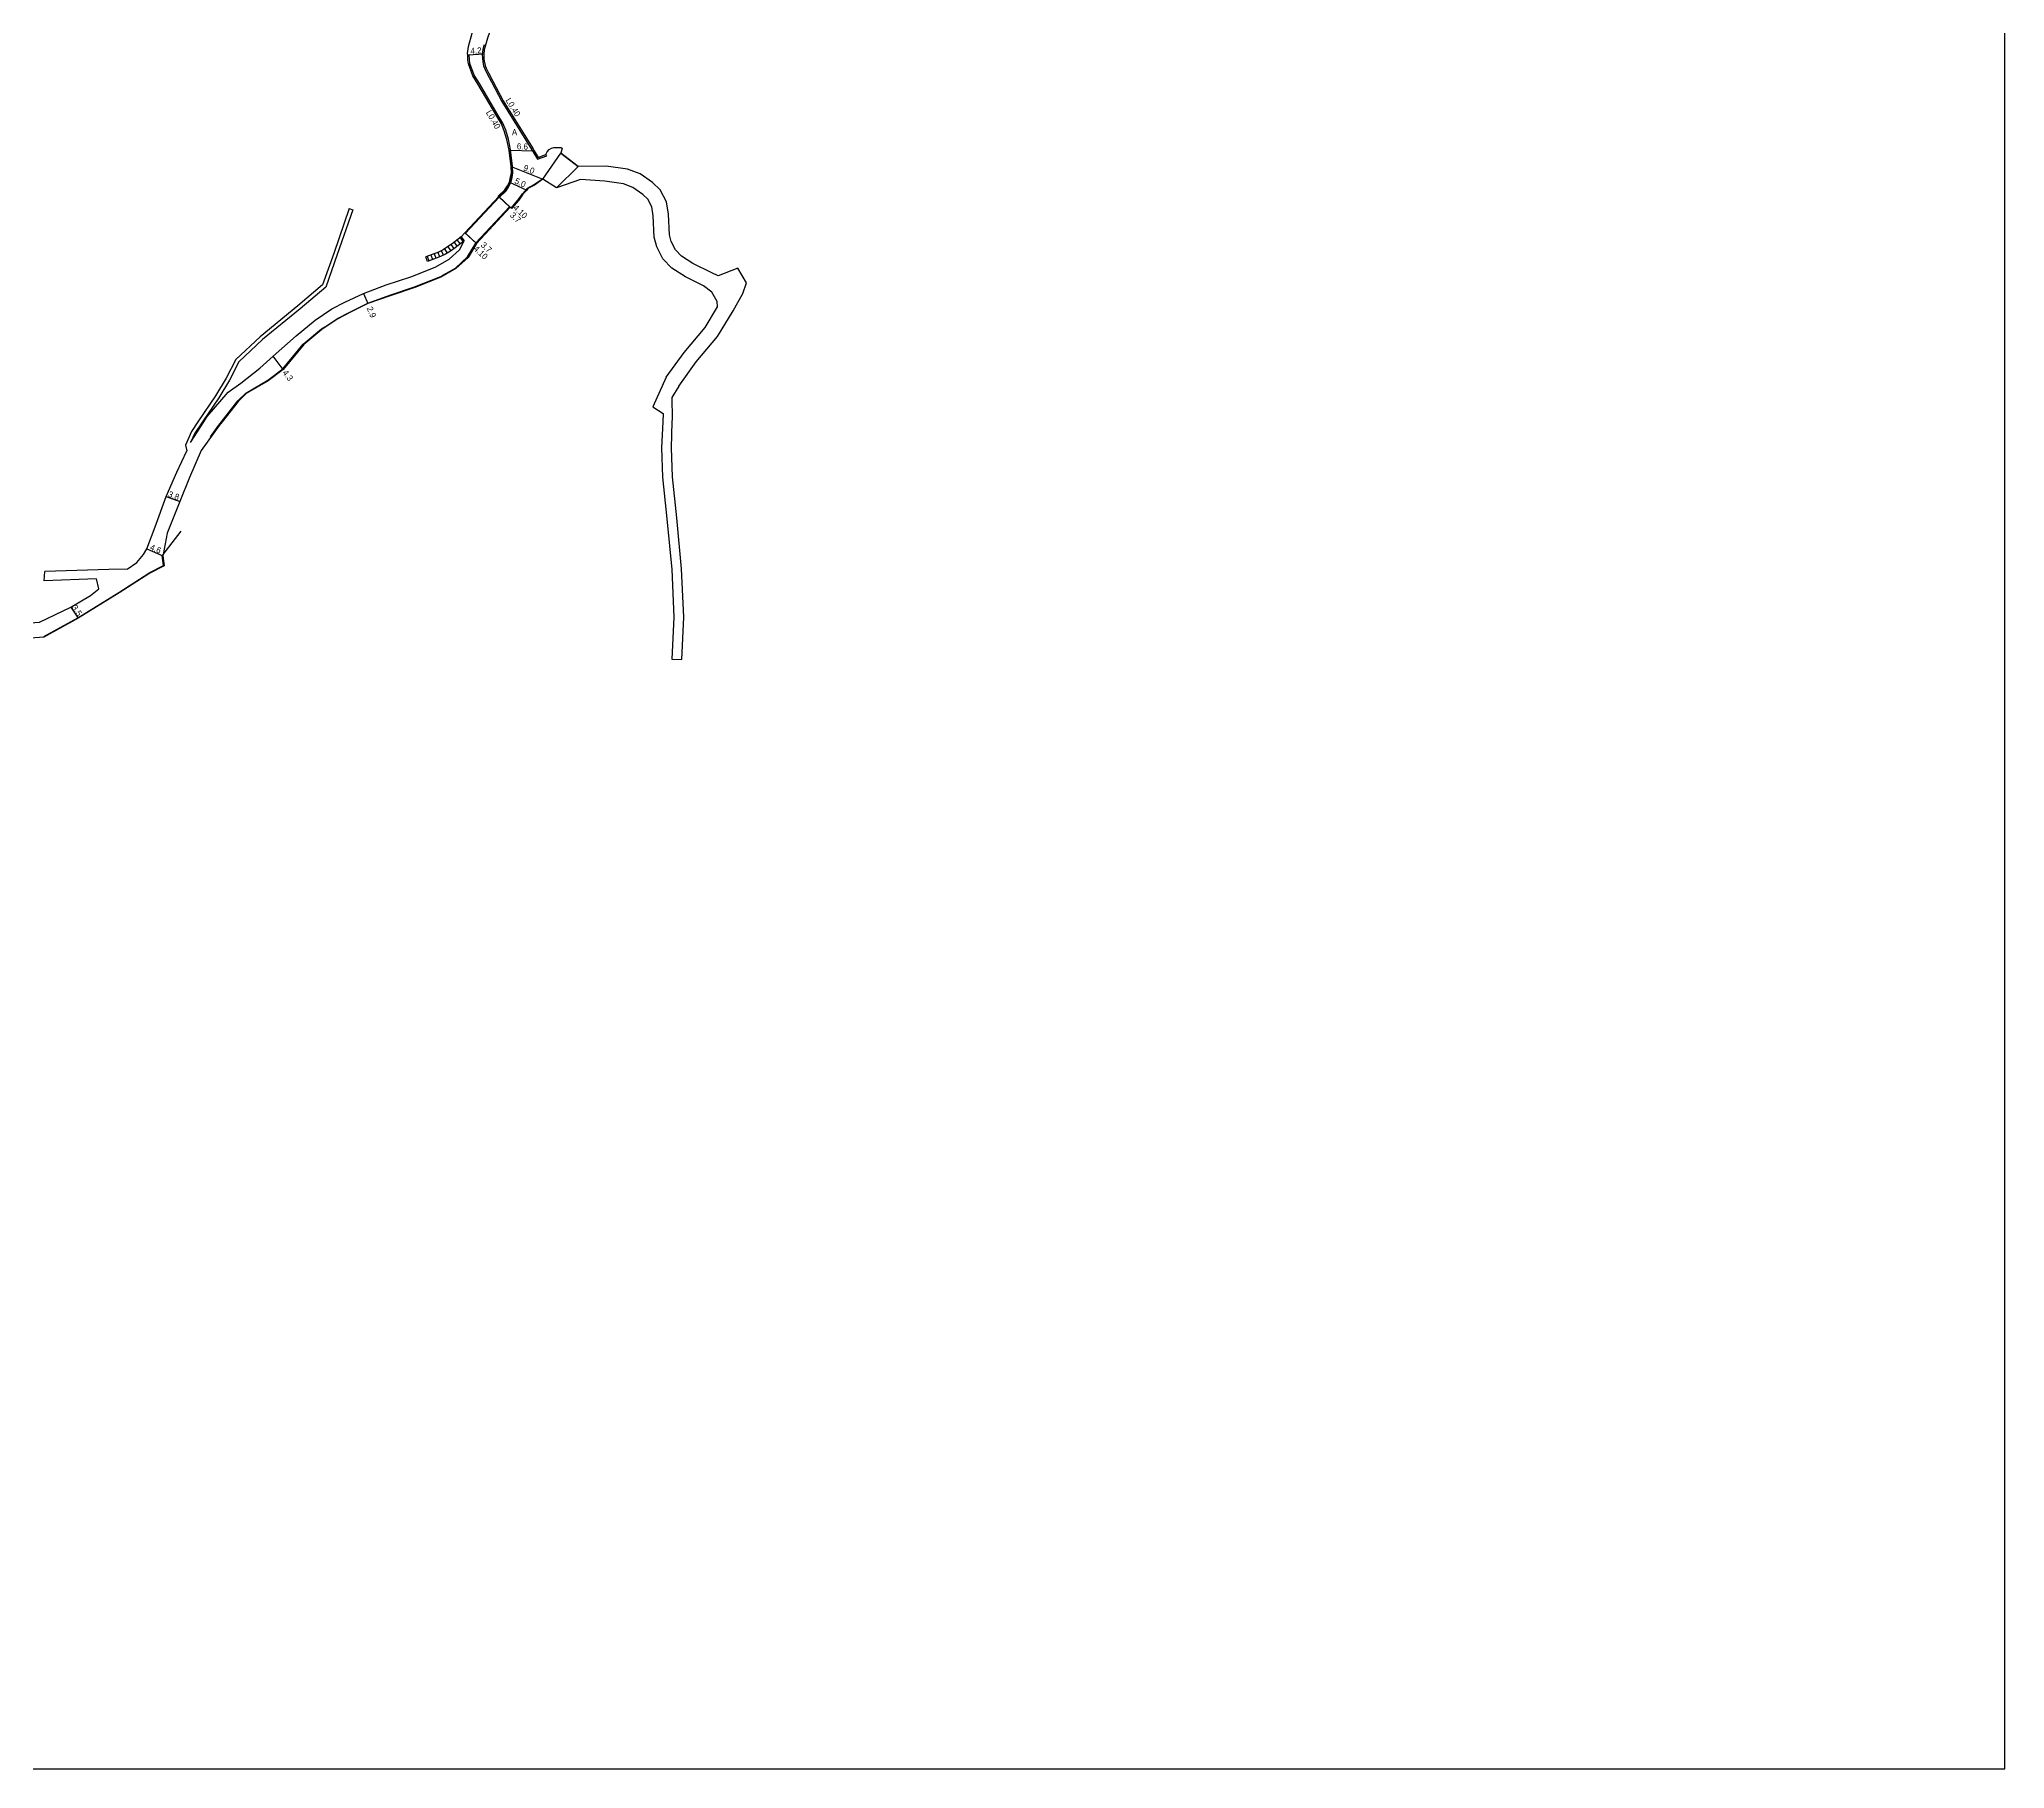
# Model space of a CAD drawing. Header units: metres. Extents: x -24000 to -20000, y -99000 to -96000.
# Drawn here: x -22916 to -22400, y -99000 to -98546 of the extents above; entities that cross this region are included whole.
import ezdxf

# ---------------------------------------------------------------- set-up
doc = ezdxf.new("R2010")
doc.units = ezdxf.units.M
doc.header["$LTSCALE"] = 2.5
for name, color, linetype in [('その他', 7, 'Continuous'), ('側溝・桝', 7, 'Continuous'), ('図郭', 7, 'Continuous'), ('幅員', 7, 'Continuous'), ('歩道・分離帯・安全施設', 7, 'Continuous'), ('舗装', 7, 'Continuous'), ('道路', 7, 'Continuous')]:
    doc.layers.add(name, color=color, linetype=linetype)
doc.styles.get("Standard").update_dxf_attribs({"font": ''})
doc.styles.get('Standard').set_extended_font_data('@MS PGothic')

msp = doc.modelspace()

# ---------------------------------------------------------------- linework, layer by layer
at = {"layer": 'その他'}
for points in [[(-22804.82, -98598.24), (-22807.22, -98600.02), (-22808.4, -98600.86), (-22809.58, -98601.6), (-22810.8, -98602.2), (-22814.15, -98603.42)], [(-22804.04, -98599.28), (-22806.45, -98601.07), (-22807.68, -98601.94), (-22808.94, -98602.74), (-22810.29, -98603.4), (-22813.7, -98604.64)], [(-22806.73, -98599.65), (-22805.95, -98600.7)], [(-22805.92, -98599.06), (-22805.15, -98600.1)], [(-22805.12, -98598.46), (-22804.35, -98599.51)], [(-22804.82, -98598.24), (-22804.04, -98599.28)], [(-22813.7, -98604.64), (-22814.15, -98603.42)], [(-22813.79, -98603.29), (-22813.35, -98604.51)], [(-22812.85, -98602.95), (-22812.41, -98604.17)], [(-22811.91, -98602.61), (-22811.47, -98603.83)], [(-22810.97, -98602.26), (-22810.53, -98603.48)], [(-22810.07, -98601.84), (-22809.5, -98603.01)], [(-22809.19, -98601.36), (-22808.5, -98602.46)], [(-22808.35, -98600.82), (-22807.59, -98601.88)], [(-22807.54, -98600.24), (-22806.78, -98601.3)]]:
    msp.add_lwpolyline(points, dxfattribs=at)
at = {"layer": '側溝・桝'}
for points in [[(-22798.51, -98548.06), (-22798.89, -98547.95), (-22799.18, -98549.04), (-22799.35, -98550.27), (-22799.28, -98551.45), (-22799.2, -98552.23), (-22798.96, -98553.35), (-22798.65, -98554.17), (-22798, -98555.42), (-22796.88, -98557.57), (-22794.17, -98562.73), (-22786.34, -98575.35), (-22786.04, -98575.84), (-22784.79, -98577.85), (-22782.4, -98576.95), (-22782.68, -98576.62)], [(-22794.86, -98587.78), (-22794.81, -98587.82), (-22793.09, -98586.13), (-22792.32, -98585), (-22791.82, -98583.97), (-22791.49, -98582.66), (-22791.27, -98581.41), (-22791.37, -98579.71), (-22791.9, -98575.41), (-22792.47, -98572.57), (-22793.16, -98570.24), (-22793.95, -98568.43), (-22795.17, -98566.38), (-22800.05, -98558.01), (-22801.42, -98555.82), (-22802.56, -98552.74), (-22802.67, -98551.73), (-22802.74, -98550.51), (-22803.14, -98550.54)]]:
    msp.add_lwpolyline(points, dxfattribs=at)
at = {"layer": '図郭'}
msp.add_lwpolyline([(-23200, -99000), (-22400, -99000), (-22400, -98400), (-23200, -98400)], close=True, dxfattribs=at)
at = {"layer": '幅員'}
for points in [[(-22798.95, -98550.29), (-22803.14, -98550.54)], [(-22792.3, -98575.47), (-22785.7, -98575.62)], [(-22792.2, -98583.83), (-22787.67, -98585.94)], [(-22791.77, -98579.75), (-22783.42, -98583.1)], [(-22792, -98590.43), (-22795, -98587.64)], [(-22794.86, -98587.78), (-22792.15, -98590.3)], [(-22800.86, -98599.95), (-22803.86, -98597.16)], [(-22803.71, -98597.29), (-22801.01, -98599.81)], [(-22830.43, -98613.07), (-22829.3, -98615.74)], [(-22851.53, -98632.98), (-22854.13, -98629.55)]]:
    msp.add_lwpolyline(points, dxfattribs=at)
at = {"layer": '幅員', "flags": 128}
for points in [[(-22882.19, -98666.31), (-22878.63, -98667.64)], [(-22887.32, -98680.03), (-22883.09, -98681.84)], [(-22907.26, -98695.36), (-22905.32, -98698.27)]]:
    msp.add_lwpolyline(points, dxfattribs=at)
at = {"layer": '歩道・分離帯・安全施設'}
for points in [[(-22792.15, -98575.45), (-22791.61, -98579.74), (-22791.52, -98581.4), (-22791.73, -98582.61), (-22792.06, -98583.88), (-22792.53, -98584.87), (-22793.28, -98585.97), (-22795, -98587.65)], [(-22791.75, -98590.67), (-22789.87, -98588.49), (-22788.79, -98586.96), (-22787.43, -98585.44), (-22785.71, -98584.49), (-22783.56, -98583.02)], [(-22867.71, -98646.72), (-22863.44, -98641.27), (-22861.31, -98639.22), (-22855.54, -98635.84), (-22851.63, -98632.87), (-22846.26, -98626.33), (-22841.48, -98622.38), (-22840.45, -98621.69), (-22837.31, -98619.59), (-22834.09, -98617.94), (-22829.36, -98615.6), (-22823.54, -98613.52), (-22817.08, -98611.33), (-22810.22, -98608.61), (-22809.48, -98608.19), (-22806.35, -98606.39), (-22803.18, -98603.49), (-22800.99, -98599.87)]]:
    msp.add_lwpolyline(points, dxfattribs=at)
at = {"layer": '歩道・分離帯・安全施設', "flags": 128}
for points in [[(-22870.62, -98650.63), (-22868.43, -98647.63), (-22867.71, -98646.72)], [(-22883.24, -98681.83), (-22883.04, -98681.57), (-22878.3, -98675.42)], [(-22914.33, -98703.04), (-22905.4, -98698.14), (-22894.6, -98691.48), (-22886.54, -98686.26), (-22882.93, -98684.41), (-22883.24, -98681.83)]]:
    msp.add_lwpolyline(points, dxfattribs=at)
at = {"layer": '道路'}
for points in [[(-22795.11, -98587.54), (-22793.39, -98585.87), (-22792.67, -98584.8), (-22792.2, -98583.83), (-22791.88, -98582.58), (-22791.67, -98581.39), (-22791.77, -98579.75), (-22792.3, -98575.47), (-22792.86, -98572.67), (-22793.54, -98570.38), (-22794.31, -98568.61), (-22795.51, -98566.58), (-22800.4, -98558.22), (-22801.78, -98555.99), (-22802.96, -98552.83), (-22803.07, -98551.77), (-22803.14, -98550.54), (-22803.17, -98550.13), (-22802.92, -98548.28), (-22801.98, -98544.81), (-22801.13, -98542.57), (-22799.94, -98539.87)], [(-22796.38, -98541.68), (-22797.97, -98546.07), (-22798.79, -98549.12), (-22798.95, -98550.29), (-22798.88, -98551.42), (-22798.8, -98552.17), (-22798.57, -98553.24), (-22798.28, -98554.01), (-22797.65, -98555.23), (-22796.52, -98557.38), (-22793.82, -98562.53), (-22786, -98575.14), (-22785.7, -98575.62), (-22784.62, -98577.36)], [(-22784.62, -98577.36), (-22782.68, -98576.62), (-22782.27, -98575.88), (-22781.79, -98575.29), (-22781.17, -98574.94), (-22780.53, -98574.78), (-22779.48, -98574.74), (-22778.71, -98574.79), (-22778.33, -98574.93), (-22778.69, -98576.31)], [(-22774.17, -98579.78), (-22778.69, -98576.31)], [(-22774.17, -98579.78), (-22778.69, -98576.31)], [(-22783.42, -98583.1), (-22785.63, -98584.62), (-22787.33, -98585.56), (-22787.67, -98585.94), (-22788.67, -98587.06), (-22789.75, -98588.59), (-22791.63, -98590.77), (-22792, -98590.43), (-22792.15, -98590.3), (-22801.01, -98599.81), (-22800.86, -98599.95)], [(-22779.89, -98585.36), (-22783.42, -98583.1)], [(-22779.89, -98585.36), (-22783.42, -98583.1)], [(-22751.04, -98635.04), (-22746.35, -98628.51), (-22740.88, -98621.98), (-22737.58, -98616.58), (-22737.67, -98615.18), (-22739.07, -98612.75), (-22741.25, -98611.1), (-22746.03, -98608.67), (-22749.6, -98606.41), (-22751.96, -98603.98), (-22753.53, -98600.85), (-22754.23, -98598.33), (-22754.5, -98592.67), (-22754.85, -98590.32), (-22755.9, -98588.32), (-22757.2, -98587.11), (-22759.82, -98585.28), (-22762.25, -98584.33), (-22767.21, -98583.64), (-22773.56, -98583.13), (-22779.89, -98585.36)], [(-22747.79, -98637.37), (-22743.19, -98630.96), (-22737.62, -98624.31), (-22733.51, -98617.58), (-22731, -98613.11), (-22730.01, -98610.25), (-22732.32, -98606.46), (-22737.42, -98608.45), (-22739.12, -98607.69), (-22744.06, -98605.19), (-22747.06, -98603.29), (-22748.66, -98601.64), (-22749.78, -98599.4), (-22750.25, -98597.69), (-22750.51, -98592.28), (-22750.99, -98589.06), (-22752.67, -98585.86), (-22754.69, -98583.99), (-22757.92, -98581.73), (-22761.24, -98580.43), (-22766.78, -98579.66), (-22774.17, -98579.78)], [(-22804.82, -98598.24), (-22803.86, -98597.16), (-22803.71, -98597.29), (-22794.86, -98587.78), (-22795, -98587.64), (-22795.11, -98587.54)], [(-22834.25, -98590.81), (-22838.28, -98602.54), (-22841.21, -98610.81), (-22847.73, -98616.31), (-22857.61, -98624.4), (-22863.93, -98630.38), (-22866.51, -98635.28), (-22869.29, -98639.9), (-22873.91, -98646.72)], [(-22833.3, -98591.14), (-22837.34, -98602.87), (-22840.36, -98611.4), (-22847.08, -98617.07), (-22856.94, -98625.15), (-22863.13, -98630.99), (-22865.65, -98635.78), (-22868.45, -98640.44), (-22872.7, -98646.72)], [(-22834.25, -98590.81), (-22833.3, -98591.14)], [(-22872.39, -98646.72), (-22871.49, -98645.3), (-22865.96, -98638.97), (-22862.66, -98636.55), (-22857.69, -98632.64), (-22854.13, -98629.55), (-22848.14, -98624.19), (-22843.19, -98620.09), (-22838.75, -98617.13), (-22835.34, -98615.38), (-22830.43, -98613.07), (-22824.5, -98610.84), (-22818.06, -98608.66), (-22814.76, -98607.35), (-22811.46, -98606.04), (-22808.04, -98604.07), (-22805.31, -98601.58), (-22804.04, -98599.28), (-22804.82, -98598.24)], [(-22800.86, -98599.95), (-22803.06, -98603.59), (-22806.26, -98606.51), (-22810.15, -98608.75), (-22817.02, -98611.47), (-22823.49, -98613.67), (-22829.3, -98615.74), (-22834.02, -98618.07), (-22837.23, -98619.72), (-22841.39, -98622.5), (-22846.16, -98626.44), (-22851.53, -98632.98), (-22855.46, -98635.97), (-22861.22, -98639.34), (-22863.33, -98641.37), (-22867.52, -98646.72)], [(-22751.04, -98635.04), (-22754.61, -98642.78), (-22751.88, -98644.52), (-22751.98, -98646.72)], [(-22747.79, -98637.37), (-22749.56, -98640.37), (-22749.55, -98645.98), (-22749.57, -98646.72)]]:
    msp.add_lwpolyline(points, dxfattribs=at)
for points in [[(-22783.42, -98583.1), (-22778.69, -98576.31), (-22774.17, -98579.78), (-22779.89, -98585.36)], [(-22803.71, -98597.29), (-22794.86, -98587.78), (-22795, -98587.64), (-22803.86, -98597.16)], [(-22803.71, -98597.29), (-22794.86, -98587.78), (-22792.15, -98590.3), (-22801.01, -98599.81)], [(-22800.86, -98599.95), (-22792, -98590.43), (-22792.15, -98590.3), (-22801.01, -98599.81)]]:
    msp.add_lwpolyline(points, close=True, dxfattribs=at)
at = {"layer": '道路', "flags": 128}
for points in [[(-22867.52, -98646.72), (-22868.31, -98647.72), (-22873.09, -98654.27), (-22876.11, -98661.34), (-22878.63, -98667.64), (-22881.98, -98675.91), (-22883.04, -98681.57), (-22883.09, -98681.84), (-22882.77, -98684.5), (-22886.47, -98686.39), (-22894.52, -98691.6), (-22905.32, -98698.27), (-22914.29, -98703.18), (-22917.84, -98703.48), (-22926.01, -98703.12), (-22932.06, -98703.33), (-22937.06, -98704.01), (-22943.68, -98705.47), (-22947.33, -98706.15), (-22957.42, -98706.95), (-22965.29, -98707.93), (-22969.13, -98709.19), (-22972.26, -98710.58)], [(-22873.91, -98646.72), (-22875.61, -98649.24), (-22877.14, -98652.89), (-22876.84, -98654.37)], [(-22875.82, -98652.19), (-22872.39, -98646.72)], [(-22872.7, -98646.72), (-22874.72, -98649.72), (-22875.82, -98652.19)], [(-22751.98, -98646.72), (-22752.3, -98653.55), (-22752.01, -98661.29), (-22750.9, -98672.16), (-22749.64, -98685.48), (-22749.07, -98697.97), (-22749.58, -98708.98)], [(-22749.57, -98646.72), (-22749.8, -98653.55), (-22749.51, -98661.12), (-22748.41, -98671.91), (-22747.15, -98685.31), (-22746.56, -98697.97), (-22747.09, -98709.1)], [(-22892.48, -98685.39), (-22889.9, -98683.65), (-22888.14, -98681.53), (-22887.32, -98680.03), (-22885.14, -98674.24), (-22882.19, -98666.31), (-22879.44, -98659.96), (-22876.84, -98654.37)], [(-22914.19, -98688.43), (-22914.06, -98686.02)], [(-22892.48, -98685.39), (-22897.25, -98685.5), (-22914.06, -98686.02)], [(-22973.94, -98707.4), (-22970.61, -98705.46), (-22965.24, -98704.31), (-22957.41, -98703.46), (-22948.07, -98702.02), (-22937.76, -98700.07), (-22932.4, -98699.34), (-22925.99, -98699.12), (-22917.92, -98699.47), (-22915.44, -98699.27), (-22907.26, -98695.36), (-22902.11, -98692.25), (-22899.85, -98690.58)], [(-22900.54, -98687.92), (-22914.19, -98688.43)], [(-22899.85, -98690.58), (-22900.54, -98687.92)], [(-22749.58, -98708.98), (-22747.09, -98709.1)]]:
    msp.add_lwpolyline(points, dxfattribs=at)

# ---------------------------------------------------------------- texts
at = {"layer": '側溝・桝'}
for rotation, p in [(301.8241, (-22793.28, -98562.41)), (300.2888, (-22798.44, -98565.59))]:
    msp.add_text('L0.40', height=1.6, rotation=rotation, dxfattribs=at).set_placement(p)
at = {"layer": '幅員'}
for s, rotation, p in [('4.2', 3.4407, (-22802.36, -98550.24)), ('6.6', 358.6653, (-22790.26, -98575.27)), ('9.0', 338.0999, (-22788.7, -98580.71)), ('5.0', 335.0884, (-22791.01, -98584.11)), ('3.7', 317.0495, (-22792.21, -98592.75)), ('4.10', 317.0495, (-22791.38, -98590.8)), ('3.7', 317.0495, (-22799.85, -98600.56)), ('4.10', 317.0495, (-22801.76, -98601.55)), ('2.9', 292.8853, (-22829.67, -98616.93)), ('4.3', 307.2279, (-22851.83, -98633.9)), ('3.8', 339.541, (-22881.87, -98666.32)), ('4.6', 336.8564, (-22886.64, -98680.21)), ('3.5', 303.6193, (-22907.09, -98695.43))]:
    msp.add_text(s, height=1.6, rotation=rotation, dxfattribs=at).set_placement(p)
at = {"layer": '舗装'}
msp.add_text('A', height=1.6, dxfattribs=at).set_placement((-22791.55, -98571.57))

doc.saveas('drawing.dxf')
